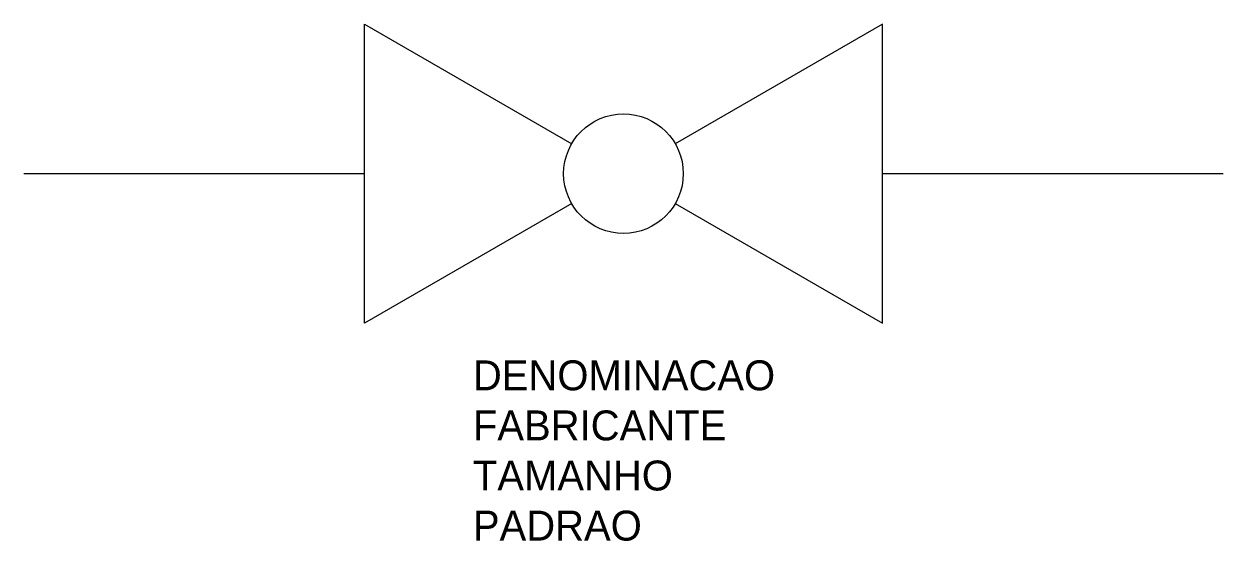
# Model space of a CAD drawing. Extents: x 102 to 302, y 91 to 178.
import ezdxf

# ---------------------------------------------------------------- set-up
doc = ezdxf.new("R2010")
doc.units = 0
doc.layers.add('TUPY', color=3, linetype='CONTINUOUS')

msp = doc.modelspace()

# ---------------------------------------------------------------- linework, layer by layer
at = {"layer": 'TUPY', "color": 0}
for p, q in [((158.52, 127.84), (158.52, 177.84)), ((158.52, 177.84), (193.16, 157.84)), ((245.13, 177.84), (210.48, 157.84)), ((245.13, 127.84), (245.13, 177.84)), ((101.6, 152.84), (158.52, 152.84)), ((245.13, 152.84), (302.04, 152.84)), ((193.16, 147.84), (158.52, 127.84)), ((210.48, 147.84), (245.13, 127.84))]:
    msp.add_line(p, q, dxfattribs=at)
msp.add_circle((201.82, 152.84), 10, dxfattribs=at)

# ---------------------------------------------------------------- texts
at = {"layer": 'TUPY', "color": 0, "flags": 1}
for tag, p, s in [('DENOMINACAO', (176.65, 116.65), 'TORNEIRA'), ('FABRICANTE', (176.65, 108.28), ''), ('TAMANHO', (176.65, 99.91), ''), ('PADRAO', (176.65, 91.54), '')]:
    msp.add_attdef(tag, p, s, height=5, dxfattribs=at)

doc.saveas('drawing.dxf')
